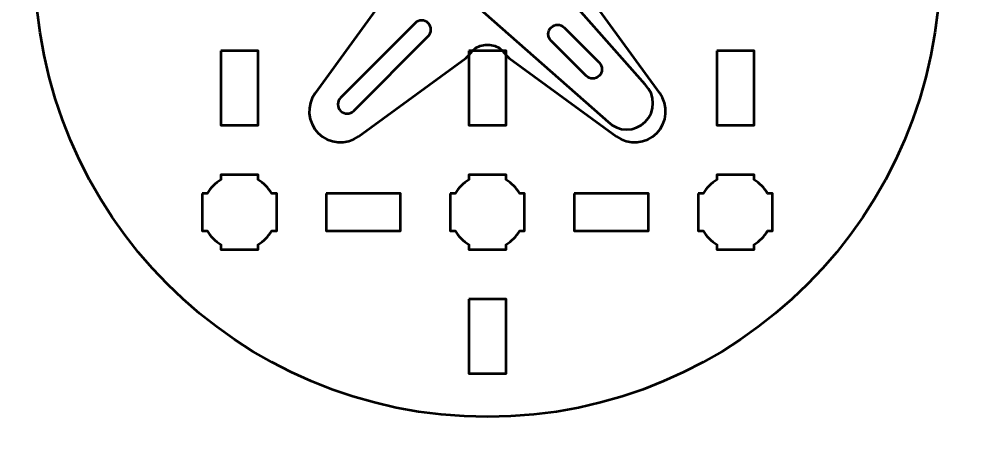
# Model space of a CAD drawing. Header units: centimetres. Extents: x -21 to 0, y -29.7 to 0.
# Drawn here: x -15.78 to -8.14, y -15.87 to -12.39 of the extents above; entities that cross this region are included whole.
import ezdxf

# ---------------------------------------------------------------- set-up
doc = ezdxf.new("R2010")
doc.units = ezdxf.units.CM
doc.header["$MEASUREMENT"] = 0
doc.layers.add('Layer 1', color=7, linetype='Continuous')

msp = doc.modelspace()

# ---------------------------------------------------------------- linework, layer by layer
at = {"layer": 'Layer 1', "color": 114, "lineweight": 53}
msp.add_ellipse((-11.99999, -11.95), major_axis=(0, 3.65), ratio=1, dxfattribs=at)
at = {"layer": 'Layer 1', "color": 22, "lineweight": 53}
msp.add_open_spline([(-21.00003, -29.19995), (-21.00003, -29.19995), (-21.00003, -0.49992), (-21.00003, -0.49992), (-21.00003, -0.49992), (-21.00003, -0.22295), (-20.77694, 0.00004), (-20.49994, 0.00004), (-20.49994, 0.00004), (-20.49994, 0.00004), (-0.50008, 0.00004), (-0.50008, 0.00004), (-0.50008, 0.00004), (-0.22294, 0.00004), (0.00002, -0.22295), (0.00002, -0.49992), (0.00002, -0.49992), (0.00002, -0.49992), (0.00002, -29.19995), (0.00002, -29.19995), (0.00002, -29.19995), (0.00002, -29.47695), (-0.22294, -29.70004), (-0.50008, -29.70004), (-0.50008, -29.70004), (-0.50008, -29.70004), (-20.49994, -29.70004), (-20.49994, -29.70004), (-20.49994, -29.70004), (-20.77694, -29.70004), (-21.00003, -29.47695), (-21.00003, -29.19995)], degree=3, knots=[0, 0, 0, 0, 0.125, 0.125, 0.125, 0.125, 0.25, 0.25, 0.25, 0.25, 0.375, 0.375, 0.375, 0.375, 0.5, 0.5, 0.5, 0.5, 0.625, 0.625, 0.625, 0.625, 0.75, 0.75, 0.75, 0.75, 0.875, 0.875, 0.875, 0.875, 1, 1, 1, 1], dxfattribs=at)
at = {"layer": 'Layer 1', "color": 30, "lineweight": 53}
for points, knots in [([(-13.04125, -10.5598), (-13.04125, -10.5598), (-12.17531, -11.18937), (-12.17531, -11.18937), (-12.17531, -11.18937), (-12.17531, -11.18937), (-12.14842, -11.21738), (-12.14842, -11.21738), (-12.14842, -11.21738), (-12.14842, -11.21738), (-12.12434, -11.24819), (-12.12434, -11.24819), (-12.12434, -11.24819), (-12.12434, -11.24819), (-12.09409, -11.27283), (-12.09409, -11.27283), (-12.09409, -11.27283), (-12.09409, -11.27283), (-12.05881, -11.29019), (-12.05881, -11.29019), (-12.05881, -11.29019), (-12.05881, -11.29019), (-12.01959, -11.29916), (-12.01959, -11.29916), (-12.01959, -11.29916), (-12.01959, -11.29916), (-11.98038, -11.29915), (-11.98038, -11.29915), (-11.98038, -11.29915), (-11.98038, -11.29915), (-11.9423, -11.29019), (-11.9423, -11.29019), (-11.9423, -11.29019), (-11.9423, -11.29019), (-11.90645, -11.27338), (-11.90645, -11.27338), (-11.90645, -11.27338), (-11.90645, -11.27338), (-11.87564, -11.24818), (-11.87564, -11.24818), (-11.87564, -11.24818), (-11.87564, -11.24818), (-11.85157, -11.21738), (-11.85157, -11.21738), (-11.85157, -11.21738), (-11.85157, -11.21738), (-11.82524, -11.18881), (-11.82524, -11.18881), (-11.82524, -11.18881), (-11.82524, -11.18881), (-10.95929, -10.56036), (-10.95929, -10.56036), (-10.95929, -10.56036), (-10.95929, -10.56036), (-10.92176, -10.53739), (-10.92176, -10.53739), (-10.92176, -10.53739), (-10.92176, -10.53739), (-10.88088, -10.52228), (-10.88088, -10.52228), (-10.88088, -10.52228), (-10.88088, -10.52228), (-10.83774, -10.51387), (-10.83774, -10.51387), (-10.83774, -10.51387), (-10.83774, -10.51387), (-10.7935, -10.51331), (-10.7935, -10.51331), (-10.7935, -10.51331), (-10.7935, -10.51331), (-10.74981, -10.52115), (-10.74981, -10.52115), (-10.74981, -10.52115), (-10.74981, -10.52115), (-10.70836, -10.53572), (-10.70836, -10.53572), (-10.70836, -10.53572), (-10.70836, -10.53572), (-10.66972, -10.55756), (-10.66972, -10.55756), (-10.66972, -10.55756), (-10.66972, -10.55756), (-10.63611, -10.58556), (-10.63611, -10.58556), (-10.63611, -10.58556), (-10.63611, -10.58556), (-10.60754, -10.61973), (-10.60754, -10.61973), (-10.60754, -10.61973), (-10.60754, -10.61973), (-10.5857, -10.65838), (-10.5857, -10.65838), (-10.5857, -10.65838), (-10.5857, -10.65838), (-10.57113, -10.69982), (-10.57113, -10.69982), (-10.57113, -10.69982), (-10.57113, -10.69982), (-10.56385, -10.74296), (-10.56385, -10.74296), (-10.56385, -10.74296), (-10.56385, -10.74296), (-10.56441, -10.7872), (-10.56441, -10.7872), (-10.56441, -10.7872), (-10.56441, -10.7872), (-10.57226, -10.8309), (-10.57226, -10.8309), (-10.57226, -10.8309), (-10.57226, -10.8309), (-10.58737, -10.87178), (-10.58737, -10.87178), (-10.58737, -10.87178), (-10.58737, -10.87178), (-10.61034, -10.90931), (-10.61034, -10.90931), (-10.61034, -10.90931), (-10.61034, -10.90931), (-11.23935, -11.7747), (-11.23935, -11.7747), (-11.23935, -11.7747), (-11.23935, -11.7747), (-11.26737, -11.80158), (-11.26737, -11.80158), (-11.26737, -11.80158), (-11.26737, -11.80158), (-11.29816, -11.82566), (-11.29816, -11.82566), (-11.29816, -11.82566), (-11.29816, -11.82566), (-11.32336, -11.85647), (-11.32336, -11.85647), (-11.32336, -11.85647), (-11.32336, -11.85647), (-11.34017, -11.89232), (-11.34017, -11.89232), (-11.34017, -11.89232), (-11.34017, -11.89232), (-11.34913, -11.93039), (-11.34913, -11.93039), (-11.34913, -11.93039), (-11.34913, -11.93039), (-11.34914, -11.96961), (-11.34914, -11.96961), (-11.34914, -11.96961), (-11.34914, -11.96961), (-11.34074, -12.00826), (-11.34074, -12.00826), (-11.34074, -12.00826), (-11.34074, -12.00826), (-11.32337, -12.04355), (-11.32337, -12.04355), (-11.32337, -12.04355), (-11.32337, -12.04355), (-11.29817, -12.07436), (-11.29817, -12.07436), (-11.29817, -12.07436), (-11.29817, -12.07436), (-11.26736, -12.09844), (-11.26736, -12.09844), (-11.26736, -12.09844), (-11.26736, -12.09844), (-11.23935, -12.12532), (-11.23935, -12.12532), (-11.23935, -12.12532), (-11.23935, -12.12532), (-10.61035, -12.9907), (-10.61035, -12.9907), (-10.61035, -12.9907), (-10.61035, -12.9907), (-10.58739, -13.02822), (-10.58739, -13.02822), (-10.58739, -13.02822), (-10.58739, -13.02822), (-10.5717, -13.06966), (-10.5717, -13.06966), (-10.5717, -13.06966), (-10.5717, -13.06966), (-10.56387, -13.11336), (-10.56387, -13.11336), (-10.56387, -13.11336), (-10.56387, -13.11336), (-10.56331, -13.1576), (-10.56331, -13.1576), (-10.56331, -13.1576), (-10.56331, -13.1576), (-10.57058, -13.20073), (-10.57058, -13.20073), (-10.57058, -13.20073), (-10.57058, -13.20073), (-10.58515, -13.24218), (-10.58515, -13.24218), (-10.58515, -13.24218), (-10.58515, -13.24218), (-10.60699, -13.28083), (-10.60699, -13.28083), (-10.60699, -13.28083), (-10.60699, -13.28083), (-10.63499, -13.31444), (-10.63499, -13.31444), (-10.63499, -13.31444), (-10.63499, -13.31444), (-10.66916, -13.343), (-10.66916, -13.343), (-10.66916, -13.343), (-10.66916, -13.343), (-10.70782, -13.36485), (-10.70782, -13.36485), (-10.70782, -13.36485), (-10.70782, -13.36485), (-10.74927, -13.37942), (-10.74927, -13.37942), (-10.74927, -13.37942), (-10.74927, -13.37942), (-10.79239, -13.38669), (-10.79239, -13.38669), (-10.79239, -13.38669), (-10.79239, -13.38669), (-10.83664, -13.38613), (-10.83664, -13.38613), (-10.83664, -13.38613), (-10.83664, -13.38613), (-10.88033, -13.3783), (-10.88033, -13.3783), (-10.88033, -13.3783), (-10.88033, -13.3783), (-10.92178, -13.36261), (-10.92178, -13.36261), (-10.92178, -13.36261), (-10.92178, -13.36261), (-10.9593, -13.33965), (-10.9593, -13.33965), (-10.9593, -13.33965), (-10.9593, -13.33965), (-11.82467, -12.71064), (-11.82467, -12.71064), (-11.82467, -12.71064), (-11.82467, -12.71064), (-11.85156, -12.68264), (-11.85156, -12.68264), (-11.85156, -12.68264), (-11.85156, -12.68264), (-11.87564, -12.65183), (-11.87564, -12.65183), (-11.87564, -12.65183), (-11.87564, -12.65183), (-11.90645, -12.62663), (-11.90645, -12.62663), (-11.90645, -12.62663), (-11.90645, -12.62663), (-11.94174, -12.60926), (-11.94174, -12.60926), (-11.94174, -12.60926), (-11.94174, -12.60926), (-11.98039, -12.60086), (-11.98039, -12.60086), (-11.98039, -12.60086), (-11.98039, -12.60086), (-12.0196, -12.60086), (-12.0196, -12.60086), (-12.0196, -12.60086), (-12.0196, -12.60086), (-12.05768, -12.60983), (-12.05768, -12.60983), (-12.05768, -12.60983), (-12.05768, -12.60983), (-12.09353, -12.62663), (-12.09353, -12.62663), (-12.09353, -12.62663), (-12.09353, -12.62663), (-12.12434, -12.65184), (-12.12434, -12.65184), (-12.12434, -12.65184), (-12.12434, -12.65184), (-12.14842, -12.68264), (-12.14842, -12.68264), (-12.14842, -12.68264), (-12.14842, -12.68264), (-12.17474, -12.71009), (-12.17474, -12.71009), (-12.17474, -12.71009), (-12.17474, -12.71009), (-13.04068, -13.33965), (-13.04068, -13.33965), (-13.04068, -13.33965), (-13.04068, -13.33965), (-13.0782, -13.36261), (-13.0782, -13.36261), (-13.0782, -13.36261), (-13.0782, -13.36261), (-13.1191, -13.37774), (-13.1191, -13.37774), (-13.1191, -13.37774), (-13.1191, -13.37774), (-13.16279, -13.38557), (-13.16279, -13.38557), (-13.16279, -13.38557), (-13.16279, -13.38557), (-13.20703, -13.38614), (-13.20703, -13.38614), (-13.20703, -13.38614), (-13.20703, -13.38614), (-13.25016, -13.37886), (-13.25016, -13.37886), (-13.25016, -13.37886), (-13.25016, -13.37886), (-13.2916, -13.36429), (-13.2916, -13.36429), (-13.2916, -13.36429), (-13.2916, -13.36429), (-13.33026, -13.34245), (-13.33026, -13.34245), (-13.33026, -13.34245), (-13.33026, -13.34245), (-13.36443, -13.31388), (-13.36443, -13.31388), (-13.36443, -13.31388), (-13.36443, -13.31388), (-13.39243, -13.28027), (-13.39243, -13.28027), (-13.39243, -13.28027), (-13.39243, -13.28027), (-13.41426, -13.24163), (-13.41426, -13.24163), (-13.41426, -13.24163), (-13.41426, -13.24163), (-13.42884, -13.20018), (-13.42884, -13.20018), (-13.42884, -13.20018), (-13.42884, -13.20018), (-13.43668, -13.15649), (-13.43668, -13.15649), (-13.43668, -13.15649), (-13.43668, -13.15649), (-13.43612, -13.11224), (-13.43612, -13.11224), (-13.43612, -13.11224), (-13.43612, -13.11224), (-13.42772, -13.06912), (-13.42772, -13.06912), (-13.42772, -13.06912), (-13.42772, -13.06912), (-13.41259, -13.02822), (-13.41259, -13.02822), (-13.41259, -13.02822), (-13.41259, -13.02822), (-13.38963, -12.9907), (-13.38963, -12.9907), (-13.38963, -12.9907), (-13.38963, -12.9907), (-12.76063, -12.1242), (-12.76063, -12.1242), (-12.76063, -12.1242), (-12.76063, -12.1242), (-12.73262, -12.09844), (-12.73262, -12.09844), (-12.73262, -12.09844), (-12.73262, -12.09844), (-12.70182, -12.07436), (-12.70182, -12.07436), (-12.70182, -12.07436), (-12.70182, -12.07436), (-12.67661, -12.04355), (-12.67661, -12.04355), (-12.67661, -12.04355), (-12.67661, -12.04355), (-12.65981, -12.0077), (-12.65981, -12.0077), (-12.65981, -12.0077), (-12.65981, -12.0077), (-12.65085, -11.96961), (-12.65085, -11.96961), (-12.65085, -11.96961), (-12.65085, -11.96961), (-12.65084, -11.93041), (-12.65084, -11.93041), (-12.65084, -11.93041), (-12.65084, -11.93041), (-12.65981, -11.89119), (-12.65981, -11.89119), (-12.65981, -11.89119), (-12.65981, -11.89119), (-12.67717, -11.85591), (-12.67717, -11.85591), (-12.67717, -11.85591), (-12.67717, -11.85591), (-12.70181, -11.82567), (-12.70181, -11.82567), (-12.70181, -11.82567), (-12.70181, -11.82567), (-12.73262, -11.80158), (-12.73262, -11.80158), (-12.73262, -11.80158), (-12.73262, -11.80158), (-12.76063, -11.77469), (-12.76063, -11.77469), (-12.76063, -11.77469), (-12.76063, -11.77469), (-13.3902, -10.90875), (-13.3902, -10.90875), (-13.3902, -10.90875), (-13.3902, -10.90875), (-13.41316, -10.87123), (-13.41316, -10.87123), (-13.41316, -10.87123), (-13.41316, -10.87123), (-13.42885, -10.82978), (-13.42885, -10.82978), (-13.42885, -10.82978), (-13.42885, -10.82978), (-13.43668, -10.78609), (-13.43668, -10.78609), (-13.43668, -10.78609), (-13.43668, -10.78609), (-13.43669, -10.7424), (-13.43669, -10.7424), (-13.43669, -10.7424), (-13.43669, -10.7424), (-13.42997, -10.69872), (-13.42997, -10.69872), (-13.42997, -10.69872), (-13.42997, -10.69872), (-13.41484, -10.65783), (-13.41484, -10.65783), (-13.41484, -10.65783), (-13.41484, -10.65783), (-13.39299, -10.61917), (-13.39299, -10.61917), (-13.39299, -10.61917), (-13.39299, -10.61917), (-13.36443, -10.585), (-13.36443, -10.585), (-13.36443, -10.585), (-13.36443, -10.585), (-13.33082, -10.557), (-13.33082, -10.557), (-13.33082, -10.557), (-13.33082, -10.557), (-13.29217, -10.53516), (-13.29217, -10.53516), (-13.29217, -10.53516), (-13.29217, -10.53516), (-13.25128, -10.52003), (-13.25128, -10.52003), (-13.25128, -10.52003), (-13.25128, -10.52003), (-13.2076, -10.51331), (-13.2076, -10.51331), (-13.2076, -10.51331), (-13.2076, -10.51331), (-13.16391, -10.51332), (-13.16391, -10.51332), (-13.16391, -10.51332), (-13.16391, -10.51332), (-13.12021, -10.52115), (-13.12021, -10.52115), (-13.12021, -10.52115), (-13.12021, -10.52115), (-13.07877, -10.53684), (-13.07877, -10.53684), (-13.07877, -10.53684), (-13.07877, -10.53684), (-13.04125, -10.5598), (-13.04125, -10.5598)], [0, 0, 0, 0, 0.0086207, 0.0086207, 0.0086207, 0.0086207, 0.0172414, 0.0172414, 0.0172414, 0.0172414, 0.0258621, 0.0258621, 0.0258621, 0.0258621, 0.0344828, 0.0344828, 0.0344828, 0.0344828, 0.0431034, 0.0431034, 0.0431034, 0.0431034, 0.0517241, 0.0517241, 0.0517241, 0.0517241, 0.0603448, 0.0603448, 0.0603448, 0.0603448, 0.0689655, 0.0689655, 0.0689655, 0.0689655, 0.0775862, 0.0775862, 0.0775862, 0.0775862, 0.0862069, 0.0862069, 0.0862069, 0.0862069, 0.0948276, 0.0948276, 0.0948276, 0.0948276, 0.1034483, 0.1034483, 0.1034483, 0.1034483, 0.112069, 0.112069, 0.112069, 0.112069, 0.1206897, 0.1206897, 0.1206897, 0.1206897, 0.1293103, 0.1293103, 0.1293103, 0.1293103, 0.137931, 0.137931, 0.137931, 0.137931, 0.1465517, 0.1465517, 0.1465517, 0.1465517, 0.1551724, 0.1551724, 0.1551724, 0.1551724, 0.1637931, 0.1637931, 0.1637931, 0.1637931, 0.1724138, 0.1724138, 0.1724138, 0.1724138, 0.1810345, 0.1810345, 0.1810345, 0.1810345, 0.1896552, 0.1896552, 0.1896552, 0.1896552, 0.1982759, 0.1982759, 0.1982759, 0.1982759, 0.2068966, 0.2068966, 0.2068966, 0.2068966, 0.2155172, 0.2155172, 0.2155172, 0.2155172, 0.2241379, 0.2241379, 0.2241379, 0.2241379, 0.2327586, 0.2327586, 0.2327586, 0.2327586, 0.2413793, 0.2413793, 0.2413793, 0.2413793, 0.25, 0.25, 0.25, 0.25, 0.2586207, 0.2586207, 0.2586207, 0.2586207, 0.2672414, 0.2672414, 0.2672414, 0.2672414, 0.2758621, 0.2758621, 0.2758621, 0.2758621, 0.2844828, 0.2844828, 0.2844828, 0.2844828, 0.2931034, 0.2931034, 0.2931034, 0.2931034, 0.3017241, 0.3017241, 0.3017241, 0.3017241, 0.3103448, 0.3103448, 0.3103448, 0.3103448, 0.3189655, 0.3189655, 0.3189655, 0.3189655, 0.3275862, 0.3275862, 0.3275862, 0.3275862, 0.3362069, 0.3362069, 0.3362069, 0.3362069, 0.3448276, 0.3448276, 0.3448276, 0.3448276, 0.3534483, 0.3534483, 0.3534483, 0.3534483, 0.362069, 0.362069, 0.362069, 0.362069, 0.3706897, 0.3706897, 0.3706897, 0.3706897, 0.3793103, 0.3793103, 0.3793103, 0.3793103, 0.387931, 0.387931, 0.387931, 0.387931, 0.3965517, 0.3965517, 0.3965517, 0.3965517, 0.4051724, 0.4051724, 0.4051724, 0.4051724, 0.4137931, 0.4137931, 0.4137931, 0.4137931, 0.4224138, 0.4224138, 0.4224138, 0.4224138, 0.4310345, 0.4310345, 0.4310345, 0.4310345, 0.4396552, 0.4396552, 0.4396552, 0.4396552, 0.4482759, 0.4482759, 0.4482759, 0.4482759, 0.4568966, 0.4568966, 0.4568966, 0.4568966, 0.4655172, 0.4655172, 0.4655172, 0.4655172, 0.4741379, 0.4741379, 0.4741379, 0.4741379, 0.4827586, 0.4827586, 0.4827586, 0.4827586, 0.4913793, 0.4913793, 0.4913793, 0.4913793, 0.5, 0.5, 0.5, 0.5, 0.5086207, 0.5086207, 0.5086207, 0.5086207, 0.5172414, 0.5172414, 0.5172414, 0.5172414, 0.5258621, 0.5258621, 0.5258621, 0.5258621, 0.5344828, 0.5344828, 0.5344828, 0.5344828, 0.5431034, 0.5431034, 0.5431034, 0.5431034, 0.5517241, 0.5517241, 0.5517241, 0.5517241, 0.5603448, 0.5603448, 0.5603448, 0.5603448, 0.5689655, 0.5689655, 0.5689655, 0.5689655, 0.5775862, 0.5775862, 0.5775862, 0.5775862, 0.5862069, 0.5862069, 0.5862069, 0.5862069, 0.5948276, 0.5948276, 0.5948276, 0.5948276, 0.6034483, 0.6034483, 0.6034483, 0.6034483, 0.612069, 0.612069, 0.612069, 0.612069, 0.6206897, 0.6206897, 0.6206897, 0.6206897, 0.6293103, 0.6293103, 0.6293103, 0.6293103, 0.637931, 0.637931, 0.637931, 0.637931, 0.6465517, 0.6465517, 0.6465517, 0.6465517, 0.6551724, 0.6551724, 0.6551724, 0.6551724, 0.6637931, 0.6637931, 0.6637931, 0.6637931, 0.6724138, 0.6724138, 0.6724138, 0.6724138, 0.6810345, 0.6810345, 0.6810345, 0.6810345, 0.6896552, 0.6896552, 0.6896552, 0.6896552, 0.6982759, 0.6982759, 0.6982759, 0.6982759, 0.7068966, 0.7068966, 0.7068966, 0.7068966, 0.7155172, 0.7155172, 0.7155172, 0.7155172, 0.7241379, 0.7241379, 0.7241379, 0.7241379, 0.7327586, 0.7327586, 0.7327586, 0.7327586, 0.7413793, 0.7413793, 0.7413793, 0.7413793, 0.75, 0.75, 0.75, 0.75, 0.7586207, 0.7586207, 0.7586207, 0.7586207, 0.7672414, 0.7672414, 0.7672414, 0.7672414, 0.7758621, 0.7758621, 0.7758621, 0.7758621, 0.7844828, 0.7844828, 0.7844828, 0.7844828, 0.7931034, 0.7931034, 0.7931034, 0.7931034, 0.8017241, 0.8017241, 0.8017241, 0.8017241, 0.8103448, 0.8103448, 0.8103448, 0.8103448, 0.8189655, 0.8189655, 0.8189655, 0.8189655, 0.8275862, 0.8275862, 0.8275862, 0.8275862, 0.8362069, 0.8362069, 0.8362069, 0.8362069, 0.8448276, 0.8448276, 0.8448276, 0.8448276, 0.8534483, 0.8534483, 0.8534483, 0.8534483, 0.862069, 0.862069, 0.862069, 0.862069, 0.8706897, 0.8706897, 0.8706897, 0.8706897, 0.8793103, 0.8793103, 0.8793103, 0.8793103, 0.887931, 0.887931, 0.887931, 0.887931, 0.8965517, 0.8965517, 0.8965517, 0.8965517, 0.9051724, 0.9051724, 0.9051724, 0.9051724, 0.9137931, 0.9137931, 0.9137931, 0.9137931, 0.9224138, 0.9224138, 0.9224138, 0.9224138, 0.9310345, 0.9310345, 0.9310345, 0.9310345, 0.9396552, 0.9396552, 0.9396552, 0.9396552, 0.9482759, 0.9482759, 0.9482759, 0.9482759, 0.9568966, 0.9568966, 0.9568966, 0.9568966, 0.9655172, 0.9655172, 0.9655172, 0.9655172, 0.9741379, 0.9741379, 0.9741379, 0.9741379, 0.9827586, 0.9827586, 0.9827586, 0.9827586, 0.9913793, 0.9913793, 0.9913793, 0.9913793, 1, 1, 1, 1]), ([(-12.07954, -12.29471), (-12.07954, -12.29471), (-12.3447, -12.02955), (-12.3447, -12.02955), (-12.3447, -12.02955), (-12.3447, -12.02955), (-13.27278, -10.97773), (-13.27278, -10.97773), (-13.27278, -10.97773), (-13.35554, -10.89497), (-13.35554, -10.75997), (-13.27278, -10.67721), (-13.27278, -10.67721), (-13.19002, -10.59445), (-13.05502, -10.59445), (-12.97226, -10.67721), (-12.97226, -10.67721), (-12.97226, -10.67721), (-11.92044, -11.60529), (-11.92044, -11.60529), (-11.92044, -11.60529), (-11.92044, -11.60529), (-11.65528, -11.87045), (-11.65528, -11.87045), (-11.65528, -11.87045), (-11.65528, -11.87045), (-10.7272, -12.92227), (-10.7272, -12.92227), (-10.7272, -12.92227), (-10.64444, -13.00503), (-10.64444, -13.14003), (-10.7272, -13.22279), (-10.7272, -13.22279), (-10.80996, -13.30555), (-10.94496, -13.30555), (-11.02772, -13.22279), (-11.02772, -13.22279), (-11.02772, -13.22279), (-12.07954, -12.29471), (-12.07954, -12.29471)], [0, 0, 0, 0, 0.1, 0.1, 0.1, 0.1, 0.2, 0.2, 0.2, 0.2, 0.3, 0.3, 0.3, 0.3, 0.4, 0.4, 0.4, 0.4, 0.5, 0.5, 0.5, 0.5, 0.6, 0.6, 0.6, 0.6, 0.7, 0.7, 0.7, 0.7, 0.8, 0.8, 0.8, 0.8, 0.9, 0.9, 0.9, 0.9, 1, 1, 1, 1])]:
    msp.add_open_spline(points, degree=3, knots=knots, dxfattribs=at)
at = {"layer": 'Layer 1', "color": 250, "lineweight": 53}
for points in [[(-13.07832, -13.1344), (-13.1076, -13.16369), (-13.15511, -13.16369), (-13.18439, -13.1344), (-13.18439, -13.1344), (-13.21367, -13.10512), (-13.21367, -13.05762), (-13.18439, -13.02834), (-13.18439, -13.02834), (-13.18439, -13.02834), (-12.58335, -12.4273), (-12.58335, -12.4273), (-12.58335, -12.4273), (-12.55407, -12.39802), (-12.50656, -12.39802), (-12.47728, -12.4273), (-12.47728, -12.4273), (-12.448, -12.45658), (-12.448, -12.50408), (-12.47728, -12.53336), (-12.47728, -12.53336), (-12.47728, -12.53336), (-13.07832, -13.1344), (-13.07832, -13.1344)], [(-11.38127, -12.46265), (-11.41056, -12.43336), (-11.45806, -12.43336), (-11.48734, -12.46265), (-11.48734, -12.46265), (-11.51662, -12.49193), (-11.51662, -12.53943), (-11.48734, -12.56871), (-11.48734, -12.56871), (-11.48734, -12.56871), (-11.2045, -12.85155), (-11.2045, -12.85155), (-11.2045, -12.85155), (-11.17522, -12.88084), (-11.12771, -12.88084), (-11.09843, -12.85155), (-11.09843, -12.85155), (-11.06915, -12.82227), (-11.06915, -12.77477), (-11.09843, -12.74549), (-11.09843, -12.74549), (-11.09843, -12.74549), (-11.38127, -12.46265), (-11.38127, -12.46265)]]:
    msp.add_open_spline(points, degree=3, knots=[0, 0, 0, 0, 0.1666667, 0.1666667, 0.1666667, 0.1666667, 0.3333333, 0.3333333, 0.3333333, 0.3333333, 0.5, 0.5, 0.5, 0.5, 0.6666667, 0.6666667, 0.6666667, 0.6666667, 0.8333333, 0.8333333, 0.8333333, 0.8333333, 1, 1, 1, 1], dxfattribs=at)
at = {"layer": 'Layer 1', "lineweight": 53}
for points, knots in [([(-14.14996, -12.64998), (-14.14996, -12.64998), (-13.84996, -12.64998), (-13.84996, -12.64998), (-13.84996, -12.64998), (-13.84996, -12.64998), (-13.84996, -13.24998), (-13.84996, -13.24998), (-13.84996, -13.24998), (-13.84996, -13.24998), (-14.14996, -13.24998), (-14.14996, -13.24998), (-14.14996, -13.24998), (-14.14996, -13.24998), (-14.14996, -12.64998), (-14.14996, -12.64998)], [0, 0, 0, 0, 0.25, 0.25, 0.25, 0.25, 0.5, 0.5, 0.5, 0.5, 0.75, 0.75, 0.75, 0.75, 1, 1, 1, 1]), ([(-12.15003, -12.64998), (-12.15003, -12.64998), (-11.85003, -12.64998), (-11.85003, -12.64998), (-11.85003, -12.64998), (-11.85003, -12.64998), (-11.85003, -13.24998), (-11.85003, -13.24998), (-11.85003, -13.24998), (-11.85003, -13.24998), (-12.15003, -13.24998), (-12.15003, -13.24998), (-12.15003, -13.24998), (-12.15003, -13.24998), (-12.15003, -12.64998), (-12.15003, -12.64998)], [0, 0, 0, 0, 0.25, 0.25, 0.25, 0.25, 0.5, 0.5, 0.5, 0.5, 0.75, 0.75, 0.75, 0.75, 1, 1, 1, 1]), ([(-10.14993, -12.64998), (-10.14993, -12.64998), (-9.84992, -12.64998), (-9.84992, -12.64998), (-9.84992, -12.64998), (-9.84992, -12.64998), (-9.84992, -13.24998), (-9.84992, -13.24998), (-9.84992, -13.24998), (-9.84992, -13.24998), (-10.14993, -13.24998), (-10.14993, -13.24998), (-10.14993, -13.24998), (-10.14993, -13.24998), (-10.14993, -12.64998), (-10.14993, -12.64998)], [0, 0, 0, 0, 0.25, 0.25, 0.25, 0.25, 0.5, 0.5, 0.5, 0.5, 0.75, 0.75, 0.75, 0.75, 1, 1, 1, 1]), ([(-14.29999, -13.79994), (-14.29999, -13.79994), (-14.25979, -13.79994), (-14.25979, -13.79994), (-14.25979, -13.79994), (-14.23346, -13.75442), (-14.1955, -13.71649), (-14.14999, -13.69016), (-14.14999, -13.69016), (-14.14999, -13.69016), (-14.14999, -13.64994), (-14.14999, -13.64994), (-14.14999, -13.64994), (-14.14999, -13.64994), (-13.84999, -13.64994), (-13.84999, -13.64994), (-13.84999, -13.64994), (-13.84999, -13.64994), (-13.84999, -13.69013), (-13.84999, -13.69013), (-13.84999, -13.69013), (-13.80446, -13.71646), (-13.76647, -13.75441), (-13.74011, -13.79994), (-13.74011, -13.79994), (-13.74011, -13.79994), (-13.69999, -13.79994), (-13.69999, -13.79994), (-13.69999, -13.79994), (-13.69999, -13.79994), (-13.69999, -13.94536), (-13.69999, -13.94536), (-13.69999, -13.94536), (-13.69999, -13.94536), (-13.69993, -13.95001), (-13.69993, -13.95001), (-13.69993, -13.95001), (-13.69993, -13.95001), (-13.69999, -13.95465), (-13.69999, -13.95465), (-13.69999, -13.95465), (-13.69999, -13.95465), (-13.69999, -14.09994), (-13.69999, -14.09994), (-13.69999, -14.09994), (-13.69999, -14.09994), (-13.74006, -14.09994), (-13.74006, -14.09994), (-13.74006, -14.09994), (-13.76641, -14.14551), (-13.80441, -14.18352), (-13.84999, -14.20988), (-13.84999, -14.20988), (-13.84999, -14.20988), (-13.84999, -14.24994), (-13.84999, -14.24994), (-13.84999, -14.24994), (-13.84999, -14.24994), (-13.99327, -14.24994), (-13.99327, -14.24994), (-13.99327, -14.24994), (-13.99327, -14.24994), (-13.99994, -14.25002), (-13.99994, -14.25002), (-13.99994, -14.25002), (-13.99994, -14.25002), (-14.00662, -14.24994), (-14.00662, -14.24994), (-14.00662, -14.24994), (-14.00662, -14.24994), (-14.14999, -14.24994), (-14.14999, -14.24994), (-14.14999, -14.24994), (-14.14999, -14.24994), (-14.14999, -14.20984), (-14.14999, -14.20984), (-14.14999, -14.20984), (-14.19553, -14.18348), (-14.23351, -14.14549), (-14.25984, -14.09994), (-14.25984, -14.09994), (-14.25984, -14.09994), (-14.29999, -14.09994), (-14.29999, -14.09994), (-14.29999, -14.09994), (-14.29999, -14.09994), (-14.29999, -13.79994), (-14.29999, -13.79994)], [0, 0, 0, 0, 0.0454545, 0.0454545, 0.0454545, 0.0454545, 0.0909091, 0.0909091, 0.0909091, 0.0909091, 0.1363636, 0.1363636, 0.1363636, 0.1363636, 0.1818182, 0.1818182, 0.1818182, 0.1818182, 0.2272727, 0.2272727, 0.2272727, 0.2272727, 0.2727273, 0.2727273, 0.2727273, 0.2727273, 0.3181818, 0.3181818, 0.3181818, 0.3181818, 0.3636364, 0.3636364, 0.3636364, 0.3636364, 0.4090909, 0.4090909, 0.4090909, 0.4090909, 0.4545455, 0.4545455, 0.4545455, 0.4545455, 0.5, 0.5, 0.5, 0.5, 0.5454545, 0.5454545, 0.5454545, 0.5454545, 0.5909091, 0.5909091, 0.5909091, 0.5909091, 0.6363636, 0.6363636, 0.6363636, 0.6363636, 0.6818182, 0.6818182, 0.6818182, 0.6818182, 0.7272727, 0.7272727, 0.7272727, 0.7272727, 0.7727273, 0.7727273, 0.7727273, 0.7727273, 0.8181818, 0.8181818, 0.8181818, 0.8181818, 0.8636364, 0.8636364, 0.8636364, 0.8636364, 0.9090909, 0.9090909, 0.9090909, 0.9090909, 0.9545455, 0.9545455, 0.9545455, 0.9545455, 1, 1, 1, 1]), ([(-12.29999, -13.79994), (-12.29999, -13.79994), (-12.25979, -13.79994), (-12.25979, -13.79994), (-12.25979, -13.79994), (-12.23346, -13.75442), (-12.1955, -13.71649), (-12.14999, -13.69016), (-12.14999, -13.69016), (-12.14999, -13.69016), (-12.14999, -13.64994), (-12.14999, -13.64994), (-12.14999, -13.64994), (-12.14999, -13.64994), (-11.84999, -13.64994), (-11.84999, -13.64994), (-11.84999, -13.64994), (-11.84999, -13.64994), (-11.84999, -13.69013), (-11.84999, -13.69013), (-11.84999, -13.69013), (-11.80446, -13.71646), (-11.76647, -13.75441), (-11.74011, -13.79994), (-11.74011, -13.79994), (-11.74011, -13.79994), (-11.69999, -13.79994), (-11.69999, -13.79994), (-11.69999, -13.79994), (-11.69999, -13.79994), (-11.69999, -13.94536), (-11.69999, -13.94536), (-11.69999, -13.94536), (-11.69999, -13.94536), (-11.69993, -13.95001), (-11.69993, -13.95001), (-11.69993, -13.95001), (-11.69993, -13.95001), (-11.69999, -13.95465), (-11.69999, -13.95465), (-11.69999, -13.95465), (-11.69999, -13.95465), (-11.69999, -14.09994), (-11.69999, -14.09994), (-11.69999, -14.09994), (-11.69999, -14.09994), (-11.74006, -14.09994), (-11.74006, -14.09994), (-11.74006, -14.09994), (-11.76641, -14.14551), (-11.80441, -14.18352), (-11.84999, -14.20988), (-11.84999, -14.20988), (-11.84999, -14.20988), (-11.84999, -14.24994), (-11.84999, -14.24994), (-11.84999, -14.24994), (-11.84999, -14.24994), (-11.99327, -14.24994), (-11.99327, -14.24994), (-11.99327, -14.24994), (-11.99327, -14.24994), (-11.99994, -14.25002), (-11.99994, -14.25002), (-11.99994, -14.25002), (-11.99994, -14.25002), (-12.00662, -14.24994), (-12.00662, -14.24994), (-12.00662, -14.24994), (-12.00662, -14.24994), (-12.14999, -14.24994), (-12.14999, -14.24994), (-12.14999, -14.24994), (-12.14999, -14.24994), (-12.14999, -14.20984), (-12.14999, -14.20984), (-12.14999, -14.20984), (-12.19553, -14.18348), (-12.23351, -14.14549), (-12.25984, -14.09994), (-12.25984, -14.09994), (-12.25984, -14.09994), (-12.29999, -14.09994), (-12.29999, -14.09994), (-12.29999, -14.09994), (-12.29999, -14.09994), (-12.29999, -13.79994), (-12.29999, -13.79994)], [0, 0, 0, 0, 0.0454545, 0.0454545, 0.0454545, 0.0454545, 0.0909091, 0.0909091, 0.0909091, 0.0909091, 0.1363636, 0.1363636, 0.1363636, 0.1363636, 0.1818182, 0.1818182, 0.1818182, 0.1818182, 0.2272727, 0.2272727, 0.2272727, 0.2272727, 0.2727273, 0.2727273, 0.2727273, 0.2727273, 0.3181818, 0.3181818, 0.3181818, 0.3181818, 0.3636364, 0.3636364, 0.3636364, 0.3636364, 0.4090909, 0.4090909, 0.4090909, 0.4090909, 0.4545455, 0.4545455, 0.4545455, 0.4545455, 0.5, 0.5, 0.5, 0.5, 0.5454545, 0.5454545, 0.5454545, 0.5454545, 0.5909091, 0.5909091, 0.5909091, 0.5909091, 0.6363636, 0.6363636, 0.6363636, 0.6363636, 0.6818182, 0.6818182, 0.6818182, 0.6818182, 0.7272727, 0.7272727, 0.7272727, 0.7272727, 0.7727273, 0.7727273, 0.7727273, 0.7727273, 0.8181818, 0.8181818, 0.8181818, 0.8181818, 0.8636364, 0.8636364, 0.8636364, 0.8636364, 0.9090909, 0.9090909, 0.9090909, 0.9090909, 0.9545455, 0.9545455, 0.9545455, 0.9545455, 1, 1, 1, 1]), ([(-10.29999, -13.79994), (-10.29999, -13.79994), (-10.25979, -13.79994), (-10.25979, -13.79994), (-10.25979, -13.79994), (-10.23346, -13.75442), (-10.1955, -13.71649), (-10.14999, -13.69016), (-10.14999, -13.69016), (-10.14999, -13.69016), (-10.14999, -13.64994), (-10.14999, -13.64994), (-10.14999, -13.64994), (-10.14999, -13.64994), (-9.84999, -13.64994), (-9.84999, -13.64994), (-9.84999, -13.64994), (-9.84999, -13.64994), (-9.84999, -13.69013), (-9.84999, -13.69013), (-9.84999, -13.69013), (-9.80446, -13.71646), (-9.76647, -13.75441), (-9.74011, -13.79994), (-9.74011, -13.79994), (-9.74011, -13.79994), (-9.69999, -13.79994), (-9.69999, -13.79994), (-9.69999, -13.79994), (-9.69999, -13.79994), (-9.69999, -13.94536), (-9.69999, -13.94536), (-9.69999, -13.94536), (-9.69999, -13.94536), (-9.69993, -13.95001), (-9.69993, -13.95001), (-9.69993, -13.95001), (-9.69993, -13.95001), (-9.69999, -13.95465), (-9.69999, -13.95465), (-9.69999, -13.95465), (-9.69999, -13.95465), (-9.69999, -14.09994), (-9.69999, -14.09994), (-9.69999, -14.09994), (-9.69999, -14.09994), (-9.74006, -14.09994), (-9.74006, -14.09994), (-9.74006, -14.09994), (-9.76641, -14.14551), (-9.80441, -14.18352), (-9.84999, -14.20988), (-9.84999, -14.20988), (-9.84999, -14.20988), (-9.84999, -14.24994), (-9.84999, -14.24994), (-9.84999, -14.24994), (-9.84999, -14.24994), (-9.99327, -14.24994), (-9.99327, -14.24994), (-9.99327, -14.24994), (-9.99327, -14.24994), (-9.99994, -14.25002), (-9.99994, -14.25002), (-9.99994, -14.25002), (-9.99994, -14.25002), (-10.00662, -14.24994), (-10.00662, -14.24994), (-10.00662, -14.24994), (-10.00662, -14.24994), (-10.14999, -14.24994), (-10.14999, -14.24994), (-10.14999, -14.24994), (-10.14999, -14.24994), (-10.14999, -14.20984), (-10.14999, -14.20984), (-10.14999, -14.20984), (-10.19553, -14.18348), (-10.23351, -14.14549), (-10.25984, -14.09994), (-10.25984, -14.09994), (-10.25984, -14.09994), (-10.29999, -14.09994), (-10.29999, -14.09994), (-10.29999, -14.09994), (-10.29999, -14.09994), (-10.29999, -13.79994), (-10.29999, -13.79994)], [0, 0, 0, 0, 0.0454545, 0.0454545, 0.0454545, 0.0454545, 0.0909091, 0.0909091, 0.0909091, 0.0909091, 0.1363636, 0.1363636, 0.1363636, 0.1363636, 0.1818182, 0.1818182, 0.1818182, 0.1818182, 0.2272727, 0.2272727, 0.2272727, 0.2272727, 0.2727273, 0.2727273, 0.2727273, 0.2727273, 0.3181818, 0.3181818, 0.3181818, 0.3181818, 0.3636364, 0.3636364, 0.3636364, 0.3636364, 0.4090909, 0.4090909, 0.4090909, 0.4090909, 0.4545455, 0.4545455, 0.4545455, 0.4545455, 0.5, 0.5, 0.5, 0.5, 0.5454545, 0.5454545, 0.5454545, 0.5454545, 0.5909091, 0.5909091, 0.5909091, 0.5909091, 0.6363636, 0.6363636, 0.6363636, 0.6363636, 0.6818182, 0.6818182, 0.6818182, 0.6818182, 0.7272727, 0.7272727, 0.7272727, 0.7272727, 0.7727273, 0.7727273, 0.7727273, 0.7727273, 0.8181818, 0.8181818, 0.8181818, 0.8181818, 0.8636364, 0.8636364, 0.8636364, 0.8636364, 0.9090909, 0.9090909, 0.9090909, 0.9090909, 0.9545455, 0.9545455, 0.9545455, 0.9545455, 1, 1, 1, 1]), ([(-13.29998, -13.79996), (-13.29998, -13.79996), (-12.69997, -13.79996), (-12.69997, -13.79996), (-12.69997, -13.79996), (-12.69997, -13.79996), (-12.69997, -14.09997), (-12.69997, -14.09997), (-12.69997, -14.09997), (-12.69997, -14.09997), (-13.29998, -14.09997), (-13.29998, -14.09997), (-13.29998, -14.09997), (-13.29998, -14.09997), (-13.29998, -13.79996), (-13.29998, -13.79996)], [0, 0, 0, 0, 0.25, 0.25, 0.25, 0.25, 0.5, 0.5, 0.5, 0.5, 0.75, 0.75, 0.75, 0.75, 1, 1, 1, 1]), ([(-11.29991, -13.79996), (-11.29991, -13.79996), (-10.69991, -13.79996), (-10.69991, -13.79996), (-10.69991, -13.79996), (-10.69991, -13.79996), (-10.69991, -14.09997), (-10.69991, -14.09997), (-10.69991, -14.09997), (-10.69991, -14.09997), (-11.29991, -14.09997), (-11.29991, -14.09997), (-11.29991, -14.09997), (-11.29991, -14.09997), (-11.29991, -13.79996), (-11.29991, -13.79996)], [0, 0, 0, 0, 0.25, 0.25, 0.25, 0.25, 0.5, 0.5, 0.5, 0.5, 0.75, 0.75, 0.75, 0.75, 1, 1, 1, 1]), ([(-12.15003, -14.64995), (-12.15003, -14.64995), (-11.85003, -14.64995), (-11.85003, -14.64995), (-11.85003, -14.64995), (-11.85003, -14.64995), (-11.85003, -15.24995), (-11.85003, -15.24995), (-11.85003, -15.24995), (-11.85003, -15.24995), (-12.15003, -15.24995), (-12.15003, -15.24995), (-12.15003, -15.24995), (-12.15003, -15.24995), (-12.15003, -14.64995), (-12.15003, -14.64995)], [0, 0, 0, 0, 0.25, 0.25, 0.25, 0.25, 0.5, 0.5, 0.5, 0.5, 0.75, 0.75, 0.75, 0.75, 1, 1, 1, 1])]:
    msp.add_open_spline(points, degree=3, knots=knots, dxfattribs=at)

doc.saveas('drawing.dxf')
